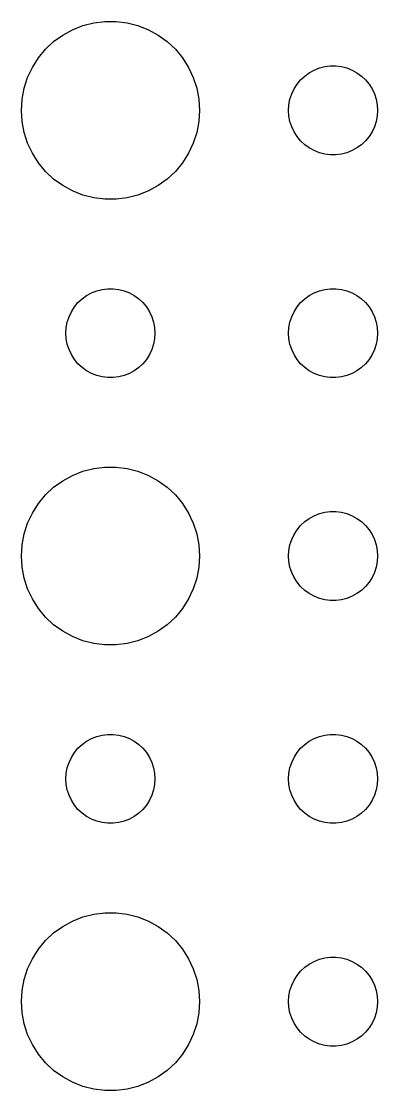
# Model space of a CAD drawing. Header units: metres. Extents: x -142 to 142, y -142 to 142.
# Drawn here: x -3 to 9, y -107.99 to -72.01 of the extents above; entities that cross this region are included whole.
import ezdxf

# ---------------------------------------------------------------- set-up
doc = ezdxf.new("R2010")
doc.units = ezdxf.units.M

msp = doc.modelspace()

# ---------------------------------------------------------------- linework, layer by layer
for p, q in [((-1.60747, -72.467), (-1.27733, -72.2855)), ((-1.27733, -72.2855), (-0.92705, -72.1468)), ((-0.92705, -72.1468), (-0.56213, -72.0531)), ((-0.56213, -72.0531), (-0.18837, -72.0059)), ((-0.18837, -72.0059), (0.18837, -72.0059)), ((0.18837, -72.0059), (0.56213, -72.0531)), ((0.56213, -72.0531), (0.92705, -72.1468)), ((0.92705, -72.1468), (1.27733, -72.2855)), ((1.27733, -72.2855), (1.60747, -72.467)), ((-2.1869, -72.9464), (-1.91226, -72.6885)), ((-1.91226, -72.6885), (-1.60747, -72.467)), ((1.60747, -72.467), (1.91226, -72.6885)), ((1.91226, -72.6885), (2.1869, -72.9464)), ((-2.42705, -73.2366), (-2.1869, -72.9464)), ((2.1869, -72.9464), (2.42705, -73.2366)), ((-2.62891, -73.5547), (-2.42705, -73.2366)), ((2.42705, -73.2366), (2.62891, -73.5547)), ((-2.78932, -73.8956), (-2.62891, -73.5547)), ((2.62891, -73.5547), (2.78932, -73.8956)), ((6.54385, -73.8442), (6.69626, -73.7335)), ((6.69626, -73.7335), (6.86133, -73.6428)), ((6.86133, -73.6428), (7.03647, -73.5734)), ((7.03647, -73.5734), (7.21892, -73.5266)), ((7.21892, -73.5266), (7.40581, -73.503)), ((7.40581, -73.503), (7.59418, -73.503)), ((7.59418, -73.503), (7.78107, -73.5266)), ((7.78107, -73.5266), (7.96352, -73.5734)), ((7.96352, -73.5734), (8.13866, -73.6428)), ((8.13866, -73.6428), (8.30373, -73.7335)), ((8.30373, -73.7335), (8.45613, -73.8442)), ((-2.90575, -74.2539), (-2.78932, -73.8956)), ((2.78932, -73.8956), (2.90575, -74.2539)), ((6.18553, -74.2774), (6.28647, -74.1183)), ((6.28647, -74.1183), (6.40654, -73.9732)), ((6.40654, -73.9732), (6.54385, -73.8442)), ((8.45613, -73.8442), (8.59344, -73.9732)), ((8.59344, -73.9732), (8.71352, -74.1183)), ((8.71352, -74.1183), (8.81445, -74.2774)), ((-2.97633, -74.624), (-2.90575, -74.2539)), ((2.90575, -74.2539), (2.97633, -74.624)), ((6.04712, -74.627), (6.10533, -74.4478)), ((6.10533, -74.4478), (6.18553, -74.2774)), ((8.81445, -74.2774), (8.89465, -74.4478)), ((8.89465, -74.4478), (8.95287, -74.627)), ((-3, -75), (-2.97633, -74.624)), ((2.97633, -74.624), (3, -75)), ((6, -75), (6.01183, -74.812)), ((6.01183, -74.812), (6.04712, -74.627)), ((8.95287, -74.627), (8.98816, -74.812)), ((8.98816, -74.812), (9, -75)), ((-2.97633, -75.376), (-3, -75)), ((3, -75), (2.97633, -75.376)), ((6.01183, -75.188), (6, -75)), ((6.04712, -75.373), (6.01183, -75.188)), ((8.98816, -75.188), (8.95287, -75.373)), ((9, -75), (8.98816, -75.188)), ((-2.90575, -75.7461), (-2.97633, -75.376)), ((2.97633, -75.376), (2.90575, -75.7461)), ((6.10533, -75.5522), (6.04712, -75.373)), ((6.18553, -75.7226), (6.10533, -75.5522)), ((8.89465, -75.5522), (8.81445, -75.7226)), ((8.95287, -75.373), (8.89465, -75.5522)), ((-2.78932, -76.1044), (-2.90575, -75.7461)), ((2.90575, -75.7461), (2.78932, -76.1044)), ((6.28647, -75.8817), (6.18553, -75.7226)), ((6.40654, -76.0268), (6.28647, -75.8817)), ((8.71352, -75.8817), (8.59344, -76.0268)), ((8.81445, -75.7226), (8.71352, -75.8817)), ((-2.62891, -76.4453), (-2.78932, -76.1044)), ((2.78932, -76.1044), (2.62891, -76.4453)), ((6.54385, -76.1558), (6.40654, -76.0268)), ((6.69626, -76.2665), (6.54385, -76.1558)), ((6.86133, -76.3572), (6.69626, -76.2665)), ((8.30373, -76.2665), (8.13866, -76.3572)), ((8.45613, -76.1558), (8.30373, -76.2665)), ((8.59344, -76.0268), (8.45613, -76.1558)), ((-2.42705, -76.7634), (-2.62891, -76.4453)), ((2.62891, -76.4453), (2.42705, -76.7634)), ((7.03647, -76.4266), (6.86133, -76.3572)), ((7.21892, -76.4734), (7.03647, -76.4266)), ((7.40581, -76.497), (7.21892, -76.4734)), ((7.59418, -76.497), (7.40581, -76.497)), ((7.78107, -76.4734), (7.59418, -76.497)), ((7.96352, -76.4266), (7.78107, -76.4734)), ((8.13866, -76.3572), (7.96352, -76.4266)), ((-2.1869, -77.0536), (-2.42705, -76.7634)), ((2.42705, -76.7634), (2.1869, -77.0536)), ((-1.91226, -77.3115), (-2.1869, -77.0536)), ((-1.60747, -77.533), (-1.91226, -77.3115)), ((1.91226, -77.3115), (1.60747, -77.533)), ((2.1869, -77.0536), (1.91226, -77.3115)), ((-1.27733, -77.7145), (-1.60747, -77.533)), ((-0.92705, -77.8532), (-1.27733, -77.7145)), ((1.27733, -77.7145), (0.92705, -77.8532)), ((1.60747, -77.533), (1.27733, -77.7145)), ((-0.56213, -77.9469), (-0.92705, -77.8532)), ((-0.18837, -77.9941), (-0.56213, -77.9469)), ((0.18837, -77.9941), (-0.18837, -77.9941)), ((0.56213, -77.9469), (0.18837, -77.9941)), ((0.92705, -77.8532), (0.56213, -77.9469)), ((-0.95613, -81.3442), (-0.80373, -81.2335)), ((-0.80373, -81.2335), (-0.63866, -81.1428)), ((-0.63866, -81.1428), (-0.46352, -81.0734)), ((-0.46352, -81.0734), (-0.28107, -81.0266)), ((-0.28107, -81.0266), (-0.09418, -81.003)), ((-0.09418, -81.003), (0.09418, -81.003)), ((0.09418, -81.003), (0.28107, -81.0266)), ((0.28107, -81.0266), (0.46352, -81.0734)), ((0.46352, -81.0734), (0.63866, -81.1428)), ((0.63866, -81.1428), (0.80373, -81.2335)), ((0.80373, -81.2335), (0.95613, -81.3442)), ((6.54385, -81.3442), (6.69626, -81.2335)), ((6.69626, -81.2335), (6.86133, -81.1428)), ((6.86133, -81.1428), (7.03647, -81.0734)), ((7.03647, -81.0734), (7.21892, -81.0266)), ((7.21892, -81.0266), (7.40581, -81.003)), ((7.40581, -81.003), (7.59418, -81.003)), ((7.59418, -81.003), (7.78107, -81.0266)), ((7.78107, -81.0266), (7.96352, -81.0734)), ((7.96352, -81.0734), (8.13866, -81.1428)), ((8.13866, -81.1428), (8.30373, -81.2335)), ((8.30373, -81.2335), (8.45613, -81.3442)), ((-1.31445, -81.7774), (-1.21352, -81.6183)), ((-1.21352, -81.6183), (-1.09344, -81.4732)), ((-1.09344, -81.4732), (-0.95613, -81.3442)), ((0.95613, -81.3442), (1.09344, -81.4732)), ((1.09344, -81.4732), (1.21352, -81.6183)), ((1.21352, -81.6183), (1.31445, -81.7774)), ((6.18553, -81.7774), (6.28647, -81.6183)), ((6.28647, -81.6183), (6.40654, -81.4732)), ((6.40654, -81.4732), (6.54385, -81.3442)), ((8.45613, -81.3442), (8.59344, -81.4732)), ((8.59344, -81.4732), (8.71352, -81.6183)), ((8.71352, -81.6183), (8.81445, -81.7774)), ((-1.45287, -82.127), (-1.39465, -81.9478)), ((-1.39465, -81.9478), (-1.31445, -81.7774)), ((1.31445, -81.7774), (1.39465, -81.9478)), ((1.39465, -81.9478), (1.45287, -82.127)), ((6.04712, -82.127), (6.10533, -81.9478)), ((6.10533, -81.9478), (6.18553, -81.7774)), ((8.81445, -81.7774), (8.89465, -81.9478)), ((8.89465, -81.9478), (8.95287, -82.127)), ((-1.5, -82.5), (-1.48816, -82.312)), ((-1.48816, -82.312), (-1.45287, -82.127)), ((1.45287, -82.127), (1.48816, -82.312)), ((1.48816, -82.312), (1.5, -82.5)), ((6, -82.5), (6.01183, -82.312)), ((6.01183, -82.312), (6.04712, -82.127)), ((8.95287, -82.127), (8.98816, -82.312)), ((8.98816, -82.312), (9, -82.5)), ((-1.48816, -82.688), (-1.5, -82.5)), ((-1.45287, -82.873), (-1.48816, -82.688)), ((1.48816, -82.688), (1.45287, -82.873)), ((1.5, -82.5), (1.48816, -82.688)), ((6.01183, -82.688), (6, -82.5)), ((6.04712, -82.873), (6.01183, -82.688)), ((8.98816, -82.688), (8.95287, -82.873)), ((9, -82.5), (8.98816, -82.688)), ((-1.39465, -83.0522), (-1.45287, -82.873)), ((-1.31445, -83.2226), (-1.39465, -83.0522)), ((1.39465, -83.0522), (1.31445, -83.2226)), ((1.45287, -82.873), (1.39465, -83.0522)), ((6.10533, -83.0522), (6.04712, -82.873)), ((6.18553, -83.2226), (6.10533, -83.0522)), ((8.89465, -83.0522), (8.81445, -83.2226)), ((8.95287, -82.873), (8.89465, -83.0522)), ((-1.21352, -83.3817), (-1.31445, -83.2226)), ((-1.09344, -83.5268), (-1.21352, -83.3817)), ((1.21352, -83.3817), (1.09344, -83.5268)), ((1.31445, -83.2226), (1.21352, -83.3817)), ((6.28647, -83.3817), (6.18553, -83.2226)), ((6.40654, -83.5268), (6.28647, -83.3817)), ((8.71352, -83.3817), (8.59344, -83.5268)), ((8.81445, -83.2226), (8.71352, -83.3817)), ((-0.95613, -83.6558), (-1.09344, -83.5268)), ((-0.80373, -83.7665), (-0.95613, -83.6558)), ((-0.63866, -83.8572), (-0.80373, -83.7665)), ((0.80373, -83.7665), (0.63866, -83.8572)), ((0.95613, -83.6558), (0.80373, -83.7665)), ((1.09344, -83.5268), (0.95613, -83.6558)), ((6.54385, -83.6558), (6.40654, -83.5268)), ((6.69626, -83.7665), (6.54385, -83.6558)), ((6.86133, -83.8572), (6.69626, -83.7665)), ((8.30373, -83.7665), (8.13866, -83.8572)), ((8.45613, -83.6558), (8.30373, -83.7665)), ((8.59344, -83.5268), (8.45613, -83.6558)), ((-0.46352, -83.9266), (-0.63866, -83.8572)), ((-0.28107, -83.9734), (-0.46352, -83.9266)), ((-0.09418, -83.997), (-0.28107, -83.9734)), ((0.09418, -83.997), (-0.09418, -83.997)), ((0.28107, -83.9734), (0.09418, -83.997)), ((0.46352, -83.9266), (0.28107, -83.9734)), ((0.63866, -83.8572), (0.46352, -83.9266)), ((7.03647, -83.9266), (6.86133, -83.8572)), ((7.21892, -83.9734), (7.03647, -83.9266)), ((7.40581, -83.997), (7.21892, -83.9734)), ((7.59418, -83.997), (7.40581, -83.997)), ((7.78107, -83.9734), (7.59418, -83.997)), ((7.96352, -83.9266), (7.78107, -83.9734)), ((8.13866, -83.8572), (7.96352, -83.9266)), ((-0.92705, -87.1468), (-0.56213, -87.0531)), ((-0.56213, -87.0531), (-0.18837, -87.0059)), ((-0.18837, -87.0059), (0.18837, -87.0059)), ((0.18837, -87.0059), (0.56213, -87.0531)), ((0.56213, -87.0531), (0.92705, -87.1468)), ((-1.60747, -87.467), (-1.27733, -87.2855)), ((-1.27733, -87.2855), (-0.92705, -87.1468)), ((0.92705, -87.1468), (1.27733, -87.2855)), ((1.27733, -87.2855), (1.60747, -87.467)), ((-2.1869, -87.9464), (-1.91226, -87.6885)), ((-1.91226, -87.6885), (-1.60747, -87.467)), ((1.60747, -87.467), (1.91226, -87.6885)), ((1.91226, -87.6885), (2.1869, -87.9464)), ((-2.42705, -88.2366), (-2.1869, -87.9464)), ((2.1869, -87.9464), (2.42705, -88.2366)), ((-2.62891, -88.5547), (-2.42705, -88.2366)), ((2.42705, -88.2366), (2.62891, -88.5547)), ((7.03647, -88.5734), (7.21892, -88.5266)), ((7.21892, -88.5266), (7.40581, -88.503)), ((7.40581, -88.503), (7.59418, -88.503)), ((7.59418, -88.503), (7.78107, -88.5266)), ((7.78107, -88.5266), (7.96352, -88.5734)), ((-2.78932, -88.8956), (-2.62891, -88.5547)), ((2.62891, -88.5547), (2.78932, -88.8956)), ((6.40654, -88.9732), (6.54385, -88.8442)), ((6.54385, -88.8442), (6.69626, -88.7335)), ((6.69626, -88.7335), (6.86133, -88.6428)), ((6.86133, -88.6428), (7.03647, -88.5734)), ((7.96352, -88.5734), (8.13866, -88.6428)), ((8.13866, -88.6428), (8.30373, -88.7335)), ((8.30373, -88.7335), (8.45613, -88.8442)), ((8.45613, -88.8442), (8.59344, -88.9732)), ((-2.90575, -89.2539), (-2.78932, -88.8956)), ((2.78932, -88.8956), (2.90575, -89.2539)), ((6.18553, -89.2774), (6.28647, -89.1183)), ((6.28647, -89.1183), (6.40654, -88.9732)), ((8.59344, -88.9732), (8.71352, -89.1183)), ((8.71352, -89.1183), (8.81445, -89.2774)), ((-2.97633, -89.624), (-2.90575, -89.2539)), ((2.90575, -89.2539), (2.97633, -89.624)), ((6.04712, -89.627), (6.10533, -89.4478)), ((6.10533, -89.4478), (6.18553, -89.2774)), ((8.81445, -89.2774), (8.89465, -89.4478)), ((8.89465, -89.4478), (8.95287, -89.627)), ((-3, -90), (-2.97633, -89.624)), ((2.97633, -89.624), (3, -90)), ((6, -90), (6.01183, -89.812)), ((6.01183, -89.812), (6.04712, -89.627)), ((8.95287, -89.627), (8.98816, -89.812)), ((8.98816, -89.812), (9, -90)), ((-2.97633, -90.376), (-3, -90)), ((3, -90), (2.97633, -90.376)), ((6.01183, -90.188), (6, -90)), ((6.04712, -90.373), (6.01183, -90.188)), ((8.98816, -90.188), (8.95287, -90.373)), ((9, -90), (8.98816, -90.188)), ((-2.90575, -90.7461), (-2.97633, -90.376)), ((2.97633, -90.376), (2.90575, -90.7461)), ((6.10533, -90.5522), (6.04712, -90.373)), ((6.18553, -90.7226), (6.10533, -90.5522)), ((8.89465, -90.5522), (8.81445, -90.7226)), ((8.95287, -90.373), (8.89465, -90.5522)), ((-2.78932, -91.1044), (-2.90575, -90.7461)), ((2.90575, -90.7461), (2.78932, -91.1044)), ((6.28647, -90.8817), (6.18553, -90.7226)), ((6.40654, -91.0268), (6.28647, -90.8817)), ((6.54385, -91.1558), (6.40654, -91.0268)), ((8.59344, -91.0268), (8.45613, -91.1558)), ((8.71352, -90.8817), (8.59344, -91.0268)), ((8.81445, -90.7226), (8.71352, -90.8817)), ((-2.62891, -91.4453), (-2.78932, -91.1044)), ((2.78932, -91.1044), (2.62891, -91.4453)), ((6.69626, -91.2665), (6.54385, -91.1558)), ((6.86133, -91.3572), (6.69626, -91.2665)), ((7.03647, -91.4266), (6.86133, -91.3572)), ((8.13866, -91.3572), (7.96352, -91.4266)), ((8.30373, -91.2665), (8.13866, -91.3572)), ((8.45613, -91.1558), (8.30373, -91.2665)), ((-2.42705, -91.7634), (-2.62891, -91.4453)), ((-2.1869, -92.0536), (-2.42705, -91.7634)), ((2.42705, -91.7634), (2.1869, -92.0536)), ((2.62891, -91.4453), (2.42705, -91.7634)), ((7.21892, -91.4734), (7.03647, -91.4266)), ((7.40581, -91.497), (7.21892, -91.4734)), ((7.59418, -91.497), (7.40581, -91.497)), ((7.78107, -91.4734), (7.59418, -91.497)), ((7.96352, -91.4266), (7.78107, -91.4734)), ((-1.91226, -92.3115), (-2.1869, -92.0536)), ((2.1869, -92.0536), (1.91226, -92.3115)), ((-1.60747, -92.533), (-1.91226, -92.3115)), ((1.91226, -92.3115), (1.60747, -92.533)), ((-1.27733, -92.7145), (-1.60747, -92.533)), ((-0.92705, -92.8532), (-1.27733, -92.7145)), ((1.27733, -92.7145), (0.92705, -92.8532)), ((1.60747, -92.533), (1.27733, -92.7145)), ((-0.56213, -92.9469), (-0.92705, -92.8532)), ((-0.18837, -92.9941), (-0.56213, -92.9469)), ((0.18837, -92.9941), (-0.18837, -92.9941)), ((0.56213, -92.9469), (0.18837, -92.9941)), ((0.92705, -92.8532), (0.56213, -92.9469)), ((-0.63866, -96.1428), (-0.46352, -96.0734)), ((-0.46352, -96.0734), (-0.28107, -96.0266)), ((-0.28107, -96.0266), (-0.09418, -96.003)), ((-0.09418, -96.003), (0.09418, -96.003)), ((0.09418, -96.003), (0.28107, -96.0266)), ((0.28107, -96.0266), (0.46352, -96.0734)), ((0.46352, -96.0734), (0.63866, -96.1428)), ((6.86133, -96.1428), (7.03647, -96.0734)), ((7.03647, -96.0734), (7.21892, -96.0266)), ((7.21892, -96.0266), (7.40581, -96.003)), ((7.40581, -96.003), (7.59418, -96.003)), ((7.59418, -96.003), (7.78107, -96.0266)), ((7.78107, -96.0266), (7.96352, -96.0734)), ((7.96352, -96.0734), (8.13866, -96.1428)), ((-1.09344, -96.4732), (-0.95613, -96.3442)), ((-0.95613, -96.3442), (-0.80373, -96.2335)), ((-0.80373, -96.2335), (-0.63866, -96.1428)), ((0.63866, -96.1428), (0.80373, -96.2335)), ((0.80373, -96.2335), (0.95613, -96.3442)), ((0.95613, -96.3442), (1.09344, -96.4732)), ((6.40654, -96.4732), (6.54385, -96.3442)), ((6.54385, -96.3442), (6.69626, -96.2335)), ((6.69626, -96.2335), (6.86133, -96.1428)), ((8.13866, -96.1428), (8.30373, -96.2335)), ((8.30373, -96.2335), (8.45613, -96.3442)), ((8.45613, -96.3442), (8.59344, -96.4732)), ((-1.39465, -96.9478), (-1.31445, -96.7774)), ((-1.31445, -96.7774), (-1.21352, -96.6183)), ((-1.21352, -96.6183), (-1.09344, -96.4732)), ((1.09344, -96.4732), (1.21352, -96.6183)), ((1.21352, -96.6183), (1.31445, -96.7774)), ((1.31445, -96.7774), (1.39465, -96.9478)), ((6.10533, -96.9478), (6.18553, -96.7774)), ((6.18553, -96.7774), (6.28647, -96.6183)), ((6.28647, -96.6183), (6.40654, -96.4732)), ((8.59344, -96.4732), (8.71352, -96.6183)), ((8.71352, -96.6183), (8.81445, -96.7774)), ((8.81445, -96.7774), (8.89465, -96.9478)), ((-1.48816, -97.312), (-1.45287, -97.127)), ((-1.45287, -97.127), (-1.39465, -96.9478)), ((1.39465, -96.9478), (1.45287, -97.127)), ((1.45287, -97.127), (1.48816, -97.312)), ((6.01183, -97.312), (6.04712, -97.127)), ((6.04712, -97.127), (6.10533, -96.9478)), ((8.89465, -96.9478), (8.95287, -97.127)), ((8.95287, -97.127), (8.98816, -97.312)), ((-1.5, -97.5), (-1.48816, -97.312)), ((-1.48816, -97.688), (-1.5, -97.5)), ((1.48816, -97.312), (1.5, -97.5)), ((1.5, -97.5), (1.48816, -97.688)), ((6, -97.5), (6.01183, -97.312)), ((6.01183, -97.688), (6, -97.5)), ((8.98816, -97.312), (9, -97.5)), ((9, -97.5), (8.98816, -97.688)), ((-1.45287, -97.873), (-1.48816, -97.688)), ((-1.39465, -98.0522), (-1.45287, -97.873)), ((1.45287, -97.873), (1.39465, -98.0522)), ((1.48816, -97.688), (1.45287, -97.873)), ((6.04712, -97.873), (6.01183, -97.688)), ((6.10533, -98.0522), (6.04712, -97.873)), ((8.95287, -97.873), (8.89465, -98.0522)), ((8.98816, -97.688), (8.95287, -97.873)), ((-1.31445, -98.2226), (-1.39465, -98.0522)), ((-1.21352, -98.3817), (-1.31445, -98.2226)), ((1.31445, -98.2226), (1.21352, -98.3817)), ((1.39465, -98.0522), (1.31445, -98.2226)), ((6.18553, -98.2226), (6.10533, -98.0522)), ((6.28647, -98.3817), (6.18553, -98.2226)), ((8.81445, -98.2226), (8.71352, -98.3817)), ((8.89465, -98.0522), (8.81445, -98.2226)), ((-1.09344, -98.5268), (-1.21352, -98.3817)), ((-0.95613, -98.6558), (-1.09344, -98.5268)), ((1.09344, -98.5268), (0.95613, -98.6558)), ((1.21352, -98.3817), (1.09344, -98.5268)), ((6.40654, -98.5268), (6.28647, -98.3817)), ((6.54385, -98.6558), (6.40654, -98.5268)), ((8.59344, -98.5268), (8.45613, -98.6558)), ((8.71352, -98.3817), (8.59344, -98.5268)), ((-0.80373, -98.7665), (-0.95613, -98.6558)), ((-0.63866, -98.8572), (-0.80373, -98.7665)), ((-0.46352, -98.9266), (-0.63866, -98.8572)), ((-0.28107, -98.9734), (-0.46352, -98.9266)), ((0.46352, -98.9266), (0.28107, -98.9734)), ((0.63866, -98.8572), (0.46352, -98.9266)), ((0.80373, -98.7665), (0.63866, -98.8572)), ((0.95613, -98.6558), (0.80373, -98.7665)), ((6.69626, -98.7665), (6.54385, -98.6558)), ((6.86133, -98.8572), (6.69626, -98.7665)), ((7.03647, -98.9266), (6.86133, -98.8572)), ((7.21892, -98.9734), (7.03647, -98.9266)), ((7.96352, -98.9266), (7.78107, -98.9734)), ((8.13866, -98.8572), (7.96352, -98.9266)), ((8.30373, -98.7665), (8.13866, -98.8572)), ((8.45613, -98.6558), (8.30373, -98.7665)), ((-0.09418, -98.997), (-0.28107, -98.9734)), ((0.09418, -98.997), (-0.09418, -98.997)), ((0.28107, -98.9734), (0.09418, -98.997)), ((7.40581, -98.997), (7.21892, -98.9734)), ((7.59418, -98.997), (7.40581, -98.997)), ((7.78107, -98.9734), (7.59418, -98.997)), ((-1.27733, -102.286), (-0.92705, -102.147)), ((-0.92705, -102.147), (-0.56213, -102.053)), ((-0.56213, -102.053), (-0.18837, -102.006)), ((-0.18837, -102.006), (0.18837, -102.006)), ((0.18837, -102.006), (0.56213, -102.053)), ((0.56213, -102.053), (0.92705, -102.147)), ((0.92705, -102.147), (1.27733, -102.286)), ((-1.91226, -102.688), (-1.60747, -102.467)), ((-1.60747, -102.467), (-1.27733, -102.286)), ((1.27733, -102.286), (1.60747, -102.467)), ((1.60747, -102.467), (1.91226, -102.688)), ((-2.1869, -102.946), (-1.91226, -102.688)), ((1.91226, -102.688), (2.1869, -102.946)), ((-2.62891, -103.555), (-2.42705, -103.237)), ((-2.42705, -103.237), (-2.1869, -102.946)), ((2.1869, -102.946), (2.42705, -103.237)), ((2.42705, -103.237), (2.62891, -103.555)), ((-2.78932, -103.896), (-2.62891, -103.555)), ((2.62891, -103.555), (2.78932, -103.896)), ((6.69626, -103.734), (6.86133, -103.643)), ((6.86133, -103.643), (7.03647, -103.573)), ((7.03647, -103.573), (7.21892, -103.527)), ((7.21892, -103.527), (7.40581, -103.503)), ((7.40581, -103.503), (7.59418, -103.503)), ((7.59418, -103.503), (7.78107, -103.527)), ((7.78107, -103.527), (7.96352, -103.573)), ((7.96352, -103.573), (8.13866, -103.643)), ((8.13866, -103.643), (8.30373, -103.734)), ((-2.90575, -104.254), (-2.78932, -103.896)), ((2.78932, -103.896), (2.90575, -104.254)), ((6.28647, -104.118), (6.40654, -103.973)), ((6.40654, -103.973), (6.54385, -103.844)), ((6.54385, -103.844), (6.69626, -103.734)), ((8.30373, -103.734), (8.45613, -103.844)), ((8.45613, -103.844), (8.59344, -103.973)), ((8.59344, -103.973), (8.71352, -104.118)), ((-2.97633, -104.624), (-2.90575, -104.254)), ((2.90575, -104.254), (2.97633, -104.624)), ((6.10533, -104.448), (6.18553, -104.277)), ((6.18553, -104.277), (6.28647, -104.118)), ((8.71352, -104.118), (8.81445, -104.277)), ((8.81445, -104.277), (8.89465, -104.448)), ((-3, -105), (-2.97633, -104.624)), ((2.97633, -104.624), (3, -105)), ((6.01183, -104.812), (6.04712, -104.627)), ((6.04712, -104.627), (6.10533, -104.448)), ((8.89465, -104.448), (8.95287, -104.627)), ((8.95287, -104.627), (8.98816, -104.812)), ((-2.97633, -105.376), (-3, -105)), ((3, -105), (2.97633, -105.376)), ((6, -105), (6.01183, -104.812)), ((6.01183, -105.188), (6, -105)), ((8.98816, -104.812), (9, -105)), ((9, -105), (8.98816, -105.188)), ((-2.90575, -105.746), (-2.97633, -105.376)), ((2.97633, -105.376), (2.90575, -105.746)), ((6.04712, -105.373), (6.01183, -105.188)), ((6.10533, -105.552), (6.04712, -105.373)), ((8.95287, -105.373), (8.89465, -105.552)), ((8.98816, -105.188), (8.95287, -105.373)), ((-2.78932, -106.104), (-2.90575, -105.746)), ((2.90575, -105.746), (2.78932, -106.104)), ((6.18553, -105.723), (6.10533, -105.552)), ((6.28647, -105.882), (6.18553, -105.723)), ((8.81445, -105.723), (8.71352, -105.882)), ((8.89465, -105.552), (8.81445, -105.723)), ((-2.62891, -106.445), (-2.78932, -106.104)), ((2.78932, -106.104), (2.62891, -106.445)), ((6.40654, -106.027), (6.28647, -105.882)), ((6.54385, -106.156), (6.40654, -106.027)), ((6.69626, -106.266), (6.54385, -106.156)), ((8.45613, -106.156), (8.30373, -106.266)), ((8.59344, -106.027), (8.45613, -106.156)), ((8.71352, -105.882), (8.59344, -106.027)), ((-2.42705, -106.763), (-2.62891, -106.445)), ((2.62891, -106.445), (2.42705, -106.763)), ((6.86133, -106.357), (6.69626, -106.266)), ((7.03647, -106.427), (6.86133, -106.357)), ((7.21892, -106.473), (7.03647, -106.427)), ((7.40581, -106.497), (7.21892, -106.473)), ((7.59418, -106.497), (7.40581, -106.497)), ((7.78107, -106.473), (7.59418, -106.497)), ((7.96352, -106.427), (7.78107, -106.473)), ((8.13866, -106.357), (7.96352, -106.427)), ((8.30373, -106.266), (8.13866, -106.357)), ((-2.1869, -107.054), (-2.42705, -106.763)), ((2.42705, -106.763), (2.1869, -107.054)), ((-1.91226, -107.312), (-2.1869, -107.054)), ((2.1869, -107.054), (1.91226, -107.312)), ((-1.60747, -107.533), (-1.91226, -107.312)), ((-1.27733, -107.714), (-1.60747, -107.533)), ((1.60747, -107.533), (1.27733, -107.714)), ((1.91226, -107.312), (1.60747, -107.533)), ((-0.92705, -107.853), (-1.27733, -107.714)), ((-0.56213, -107.947), (-0.92705, -107.853)), ((-0.18837, -107.994), (-0.56213, -107.947)), ((0.56213, -107.947), (0.18837, -107.994)), ((0.92705, -107.853), (0.56213, -107.947)), ((1.27733, -107.714), (0.92705, -107.853)), ((0.18837, -107.994), (-0.18837, -107.994))]:
    msp.add_line(p, q)

doc.saveas('drawing.dxf')
